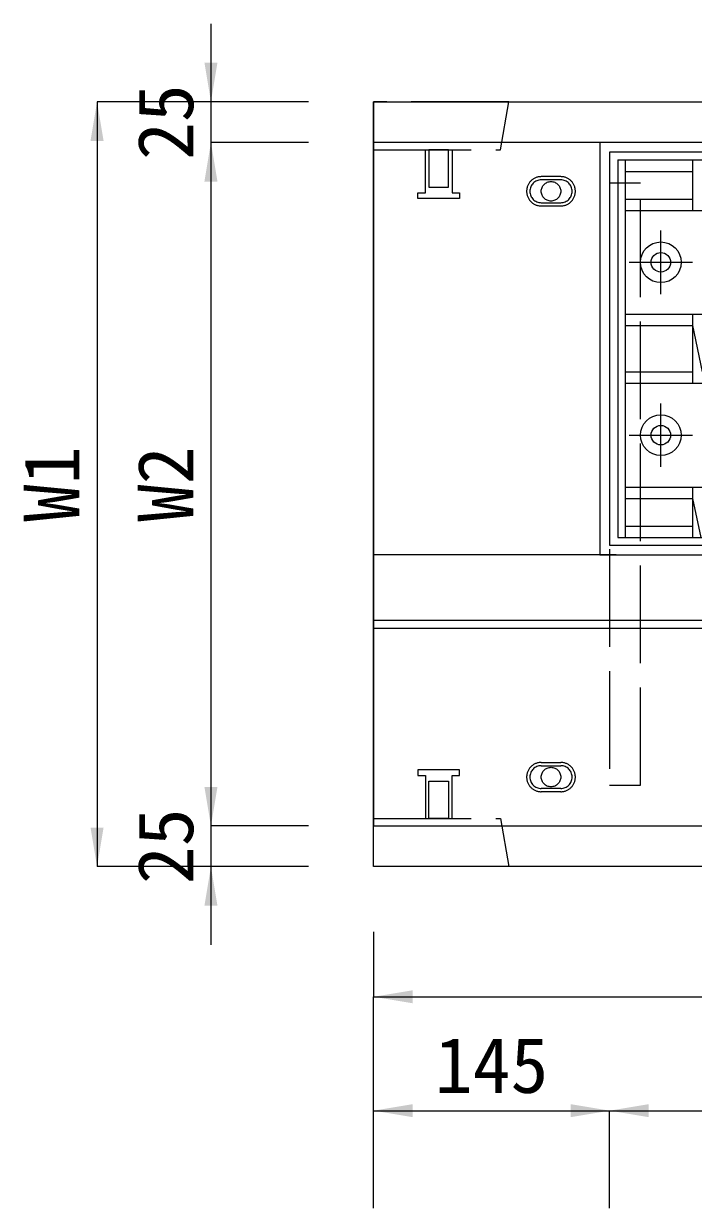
# Model space of a CAD drawing. Units: millimetres at full size. Extents: x -256 to 8822, y 144 to 6610.
# Drawn here: x 6772 to 7184, y 4368 to 5096 of the extents above; entities that cross this region are included whole.
import ezdxf
from ezdxf.enums import TextEntityAlignment as Align

# ---------------------------------------------------------------- set-up
doc = ezdxf.new("R2010")
doc.units = ezdxf.units.MM
doc.header["$LTSCALE"] = 10
doc.linetypes.add('DASHED', pattern=[7.5, 6, -1.5])
doc.linetypes.add('DASHED_DOTTED', pattern=[9.25, 6, -1.5, 0.25, -1.5])
for name, color, linetype, lineweight in [('01-中心線', 4, 'DASHED_DOTTED', 5), ('10-グレーチング', 3, 'Continuous', 5), ('KIJUN', 7, 'Continuous', 9), ('寸法線', 7, 'Continuous', 13)]:
    doc.layers.add(name, color=color, linetype=linetype, lineweight=lineweight)
doc.styles.add('ＭＳ ゴシック', font='')
doc.styles.get('ＭＳ ゴシック').set_extended_font_data('MS Gothic')

# ---------------------------------------------------------------- blocks, each defined once
blk = doc.blocks.new('filled_arrow')
at = {"color": 0, "linetype": 'Continuous', "lineweight": -2}
blk.add_solid([(7.5, 1.25), (0, 0), (7.5, -1.25)], dxfattribs=at)

msp = doc.modelspace()

# ---------------------------------------------------------------- linework, layer by layer
at = {"layer": '01-中心線'}
for p, q in [((7164.01, 4930.19), (7164.01, 4969.19)), ((7144.51, 4949.69), (7183.51, 4949.69)), ((7164.01, 4823.99), (7164.01, 4862.99)), ((7144.51, 4843.49), (7183.51, 4843.49))]:
    msp.add_line(p, q, dxfattribs=at)
at = {"layer": '10-グレーチング'}
for p, q in [((7137.51, 5012.59), (7137.51, 4780.59)), ((7137.51, 5012.59), (7142.01, 5012.59)), ((7142.01, 5012.59), (7183.51, 5012.59)), ((7142.01, 5012.59), (7142.01, 4780.59)), ((7183.51, 5012.59), (7183.51, 4981.59)), ((7183.51, 5012.59), (7189.51, 5012.59)), ((7142.01, 5005.59), (7183.51, 5005.59)), ((7142.01, 4988.59), (7183.51, 4988.59)), ((7142.01, 4981.59), (7232.51, 4981.59)), ((7142.01, 4917.79), (7232.51, 4917.79)), ((7183.51, 4917.79), (7183.51, 4875.39)), ((7142.01, 4910.79), (7183.51, 4910.79)), ((7183.51, 4910.79), (7189.51, 4882.39)), ((7142.01, 4882.39), (7183.51, 4882.39)), ((7142.01, 4875.39), (7232.51, 4875.39)), ((7142.01, 4811.59), (7232.51, 4811.59)), ((7183.51, 4811.59), (7183.51, 4780.59)), ((7142.01, 4804.59), (7183.51, 4804.59)), ((7183.51, 4804.59), (7188.58, 4780.59)), ((7142.01, 4787.59), (7183.51, 4787.59)), ((7137.51, 4780.59), (7142.01, 4780.59)), ((7142.01, 4780.59), (7183.51, 4780.59)), ((7183.51, 4780.59), (7189.51, 4780.59))]:
    msp.add_line(p, q, dxfattribs=at)
for centre, radius in [((7164.01, 4949.69), 12.5), ((7164.01, 4949.69), 6), ((7164.01, 4843.49), 12.5), ((7164.01, 4843.49), 6)]:
    msp.add_circle(centre, radius, dxfattribs=at)
at = {"layer": 'KIJUN', "linetype": 'DASHED'}
for p, q in [((7102.51, 5002.34), (7090.51, 5002.34)), ((7102.51, 5000.34), (7090.51, 5000.34)), ((7090.51, 4986.34), (7102.51, 4986.34)), ((7090.51, 4984.34), (7102.51, 4984.34)), ((7090.51, 4642.34), (7102.51, 4642.34)), ((7090.51, 4640.34), (7102.51, 4640.34)), ((7102.51, 4626.34), (7090.51, 4626.34)), ((7102.51, 4624.34), (7090.51, 4624.34))]:
    msp.add_line(p, q, dxfattribs=at)
at = {"layer": 'KIJUN'}
for p, q in [((7136.51, 4769.84), (6987.51, 4769.84)), ((6987.51, 4729.84), (7985.51, 4729.84)), ((6987.51, 4724.84), (7985.51, 4724.84))]:
    msp.add_line(p, q, dxfattribs=at)
at = {"layer": 'KIJUN', "lineweight": 20}
for points in [[(7985.51, 4578.34), (6987.51, 4578.34), (6987.51, 5048.34), (7985.51, 5048.34)], [(7985.51, 5023.34), (6987.51, 5023.34), (6987.51, 4603.34), (7985.51, 4603.34)]]:
    msp.add_lwpolyline(points, close=True, dxfattribs=at)
at = {"layer": 'KIJUN', "linetype": 'DASHED'}
for points in [[(7065.51, 5018.84), (7070.51, 5048.34), (6987.51, 5048.34), (6987.51, 5018.84)], [(7019.29, 5018.84), (7035.74, 5018.84), (7035.74, 4992.34), (7040.26, 4992.34), (7040.26, 4988.84), (7014.76, 4988.84), (7014.76, 4992.34), (7019.29, 4992.34)], [(7033.51, 5018.84), (7021.51, 5018.84), (7021.51, 4995.84), (7033.51, 4995.84)], [(7151.51, 4998.34), (7132.51, 4998.34), (7132.51, 4628.34), (7151.51, 4628.34)], [(7019.29, 4607.84), (7035.74, 4607.84), (7035.74, 4634.34), (7040.26, 4634.34), (7040.26, 4637.84), (7014.76, 4637.84), (7014.76, 4634.34), (7019.29, 4634.34)], [(7033.51, 4607.84), (7021.51, 4607.84), (7021.51, 4630.84), (7033.51, 4630.84)], [(7065.51, 4607.84), (7070.51, 4578.34), (6987.51, 4578.34), (6987.51, 4607.84)]]:
    msp.add_lwpolyline(points, close=True, dxfattribs=at)
at = {"layer": 'KIJUN'}
for points in [[(7846.51, 5023.34), (7126.51, 5023.34), (7126.51, 4769.84), (7846.51, 4769.84)], [(7840.51, 5017.34), (7132.51, 5017.34), (7132.51, 4775.84), (7840.51, 4775.84)]]:
    msp.add_lwpolyline(points, close=True, dxfattribs=at)
at = {"layer": 'KIJUN', "linetype": 'DASHED'}
for centre in [(7096.51, 4993.34), (7096.51, 4633.34)]:
    msp.add_circle(centre, 6, dxfattribs=at)
for centre, radius, start, end in [((7090.51, 4993.34), 9, 90, 180), ((7102.51, 4993.34), 9, 0, 90), ((7090.51, 4993.34), 7, 90, 180), ((7102.51, 4993.34), 7, 0, 90), ((7090.51, 4993.34), 9, 180, 270), ((7090.51, 4993.34), 7, 180, 270), ((7102.51, 4993.34), 9, 270, 0), ((7102.51, 4993.34), 7, 270, 0), ((7090.51, 4633.34), 9, 90, 180), ((7090.51, 4633.34), 7, 90, 180), ((7102.51, 4633.34), 9, 0, 90), ((7102.51, 4633.34), 7, 0, 90), ((7090.51, 4633.34), 9, 180, 270), ((7090.51, 4633.34), 7, 180, 270), ((7102.51, 4633.34), 9, 270, 0), ((7102.51, 4633.34), 7, 270, 0)]:
    msp.add_arc(centre, radius, start, end, dxfattribs=at)
at = {"layer": '寸法線'}
for p, q in [((6887.51, 5096.34), (6887.51, 4975.34)), ((6817.51, 5048.34), (6817.51, 4578.34)), ((6947.51, 5048.34), (6817.51, 5048.34)), ((6947.51, 5048.34), (6887.51, 5048.34)), ((6887.51, 5023.34), (6887.51, 4603.34)), ((6947.51, 5023.34), (6887.51, 5023.34)), ((6947.51, 5023.34), (6887.51, 5023.34)), ((6887.51, 4651.34), (6887.51, 4530.34)), ((6947.51, 4603.34), (6887.51, 4603.34)), ((6947.51, 4603.34), (6887.51, 4603.34)), ((6947.51, 4578.34), (6817.51, 4578.34)), ((6947.51, 4578.34), (6887.51, 4578.34)), ((6987.51, 4538.34), (6987.51, 4498.34)), ((6987.51, 4498.34), (7985.51, 4498.34)), ((6987.51, 4368.34), (6987.51, 4498.34)), ((6987.51, 4498.34), (7985.51, 4498.34)), ((6987.51, 4428.34), (7132.51, 4428.34)), ((6987.51, 4368.34), (6987.51, 4428.34)), ((6987.51, 4428.34), (7985.51, 4428.34)), ((6987.51, 4368.34), (6987.51, 4428.34)), ((7132.51, 4368.34), (7132.51, 4428.34)), ((7132.51, 4428.34), (7840.51, 4428.34)), ((7132.51, 4368.34), (7132.51, 4428.34))]:
    msp.add_line(p, q, dxfattribs=at)

# ---------------------------------------------------------------- block references
at = {"layer": '寸法線', "xscale": 3.2, "yscale": 3.2}
for p, rotation in [((6887.51, 5048.34), 90), ((6817.51, 5048.34), 270), ((6887.51, 5023.34), 270), ((6887.51, 5023.34), 270), ((6887.51, 4603.34), 90), ((6887.51, 4603.34), 90), ((6817.51, 4578.34), 90), ((6887.51, 4578.34), 270), ((7132.51, 4428.34), 180)]:
    msp.add_blockref('filled_arrow', p, dxfattribs=dict(at, rotation=rotation))
for p in [(6987.51, 4498.34), (6987.51, 4498.34), (6987.51, 4428.34), (6987.51, 4428.34), (7132.51, 4428.34)]:
    msp.add_blockref('filled_arrow', p, dxfattribs=at)

# ---------------------------------------------------------------- texts
at = {"layer": '寸法線', "style": 'ＭＳ ゴシック'}
for s, p in [('25', (6859.51, 5035.84)), ('W1', (6789.51, 4813.34)), ('W2', (6859.51, 4813.34)), ('25', (6859.51, 4590.84))]:
    msp.add_text(s, height=34.18, rotation=90, dxfattribs=at).set_placement(p, align=Align.MIDDLE_CENTER)
msp.add_text('145', height=34.18, dxfattribs=at).set_placement((7060.01, 4456.34), align=Align.MIDDLE_CENTER)

doc.saveas('drawing.dxf')
